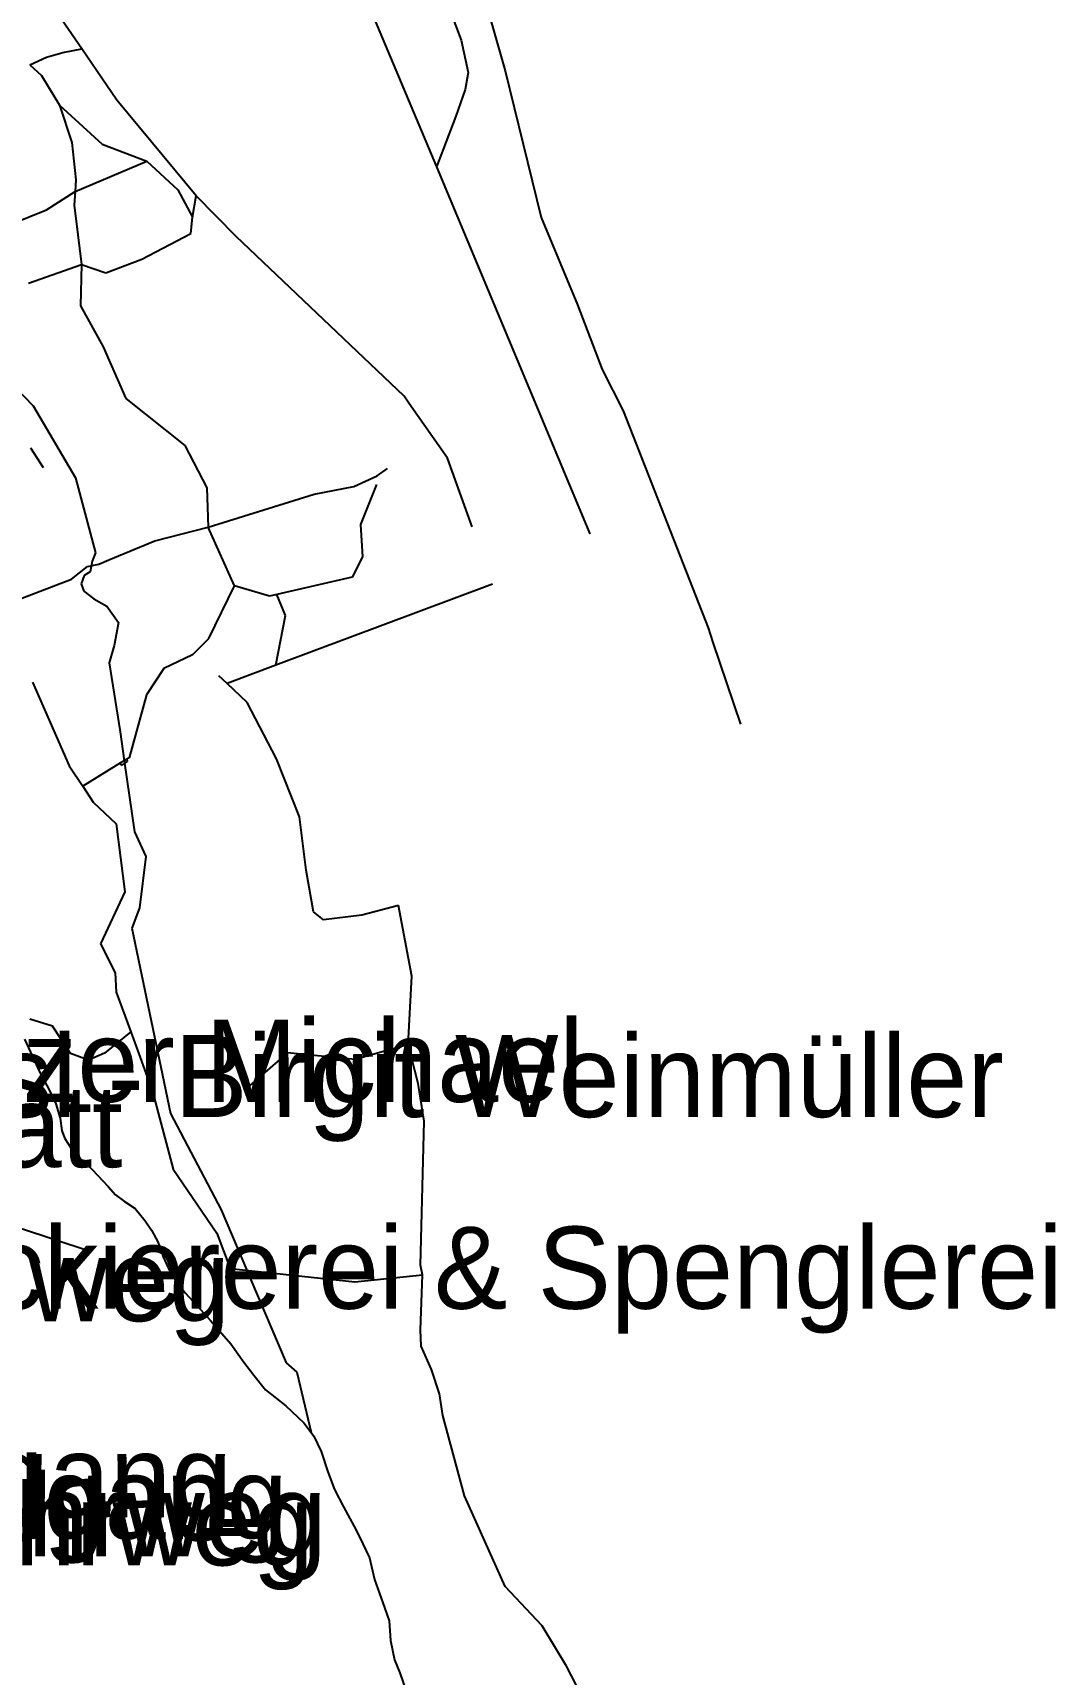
# Model space of a CAD drawing. Extents: x -3657 to 4700, y -7332 to 8131.
# Drawn here: x 2884 to 3424, y -2112 to -1244 of the extents above; entities that cross this region are included whole.
import ezdxf

# ---------------------------------------------------------------- set-up
doc = ezdxf.new("R2010")
doc.units = 0
for name, color, linetype in [('OSM_HIGHWAY_PATH', 8, 'CONTINUOUS'), ('OSM_HIGHWAY_TRACK', 8, 'CONTINUOUS'), ('OSM_LABELS', 8, 'CONTINUOUS'), ('OSM_WATERWAY_RIVER', 4, 'CONTINUOUS'), ('OSM_WATERWAY_STREAM', 4, 'CONTINUOUS')]:
    doc.layers.add(name, color=color, linetype=linetype)

msp = doc.modelspace()

# ---------------------------------------------------------------- linework, layer by layer
at = {"layer": 'OSM_HIGHWAY_PATH'}
for p, q in [((2881.99164, -1260.990054), (2890.759277, -1256.942558)), ((2890.759277, -1256.942558), (2899.443485, -1254.429553)), ((2899.443485, -1254.429553), (2909.432221, -1252.472522)), ((2930.190892, -1631.391474), (2929.970942, -1630.090493)), ((2933.512886, -1629.367726), (2930.190892, -1631.391474)), ((2933.186754, -1628.133462), (2933.512886, -1629.367726)), ((2893.846153, -1769.228705), (2881.938548, -1765.492555)), ((2903.417743, -1783.717404), (2893.846153, -1769.228705)), ((2935.310403, -1772.219848), (2921.400501, -1783.483894)), ((2912.996918, -1787.220044), (2903.417743, -1783.717404)), ((2921.400501, -1783.483894), (2912.996918, -1787.220044))]:
    msp.add_line(p, q, dxfattribs=at)
at = {"layer": 'OSM_HIGHWAY_TRACK'}
for p, q in [((2909.432221, -1252.472522), (2874.877415, -1202.023384)), ((3115.350347, -1200.955913), (3133.40895, -1264.170228)), ((2928.021736, -1279.615204), (2909.432221, -1252.472522)), ((2881.99164, -1260.990054), (2888.135053, -1266.672114)), ((2888.135053, -1266.672114), (2897.699059, -1282.272763)), ((3133.40895, -1264.170228), (3152.438363, -1341.606375)), ((2897.699059, -1282.272763), (2920.209741, -1302.93278)), ((2897.699059, -1282.272763), (2904.176189, -1301.932026)), ((2969.880378, -1330.175537), (2928.021736, -1279.615204)), ((2904.176189, -1301.932026), (2906.292254, -1321.724722)), ((2920.209741, -1302.93278), (2943.774662, -1311.939569)), ((2905.852355, -1327.840443), (2943.774662, -1311.939569)), ((2943.774662, -1311.939569), (2960.195021, -1327.02872)), ((2890.751693, -1337.692314), (2905.852355, -1327.840443)), ((2905.852355, -1327.840443), (2905.329027, -1335.14595)), ((2906.292254, -1321.724722), (2905.852355, -1327.840443)), ((2960.195021, -1327.02872), (2968.060107, -1341.461822)), ((2905.329027, -1335.14595), (2909.288116, -1366.614114)), ((2968.060107, -1341.461822), (2969.880378, -1330.175537)), ((2991.033441, -1351.658397), (2969.880378, -1330.175537)), ((2863.728257, -1348.411505), (2890.751693, -1337.692314)), ((2967.074127, -1350.079429), (2968.060107, -1341.461822)), ((3152.438363, -1341.606375), (3171.642219, -1387.919062)), ((2941.135269, -1363.667449), (2967.074127, -1350.079429)), ((3079.885406, -1436.166541), (2991.033441, -1351.658397)), ((2881.195271, -1376.410387), (2909.288116, -1366.614114)), ((2909.288116, -1366.614114), (2908.711697, -1388.430559)), ((2909.288116, -1366.614114), (2922.121025, -1371.006314)), ((2922.121025, -1371.006314), (2941.135269, -1363.667449)), ((2908.711697, -1388.430559), (2920.679977, -1410.057972)), ((3171.642219, -1387.919062), (3184.634402, -1421.989188)), ((2920.679977, -1410.057972), (2932.739271, -1437.378566)), ((3184.634402, -1421.989188), (3195.844236, -1443.961305)), ((2932.739271, -1437.378566), (2963.918991, -1462.286229)), ((3082.471707, -1439.847093), (3079.885406, -1436.166541)), ((3102.858739, -1468.913447), (3082.471707, -1439.847093)), ((3195.844236, -1443.961305), (3240.691156, -1558.736709)), ((2882.279849, -1463.553851), (2888.969344, -1473.928338)), ((2963.918991, -1462.286229), (2975.500464, -1484.580812)), ((3065.581112, -1478.27606), (3071.201197, -1474.384237)), ((3115.987442, -1505.162993), (3102.858739, -1468.913447)), ((3032.391509, -1488.005616), (3053.301869, -1483.869165)), ((3053.301869, -1483.869165), (3065.581112, -1478.27606)), ((3065.247395, -1482.924008), (3056.790721, -1504.028805)), ((2975.500464, -1484.580812), (2976.274079, -1505.340905)), ((2976.274079, -1505.340905), (3032.391509, -1488.005616)), ((2948.105389, -1512.690889), (2976.274079, -1505.340905)), ((2990.183981, -1536.464365), (2976.274079, -1505.340905)), ((3056.790721, -1504.028805), (3057.966312, -1521.030509)), ((2923.675839, -1522.642835), (2948.105389, -1512.690889)), ((2903.895564, -1532.872769), (2912.450837, -1526.26779)), ((2912.450837, -1526.26779), (2918.442561, -1524.900092)), ((2918.442561, -1524.900092), (2923.675839, -1522.642835)), ((3057.966312, -1521.030509), (3052.497916, -1531.771939)), ((2866.018764, -1547.283631), (2903.895564, -1532.872769)), ((3126.636026, -1535.585925), (3012.072737, -1578.407091)), ((3052.497916, -1531.771939), (3012.664325, -1541.023357)), ((2976.706393, -1564.207499), (2990.183981, -1536.464365)), ((3008.743158, -1541.935155), (2990.183981, -1536.464365)), ((3012.664325, -1541.023357), (3008.743158, -1541.935155)), ((3017.16191, -1552.12061), (3012.664325, -1541.023357)), ((3012.072737, -1578.407091), (3017.16191, -1552.12061)), ((3240.691156, -1558.736709), (3243.239535, -1566.442517)), ((2967.916003, -1573.003018), (2976.706393, -1564.207499)), ((3243.239535, -1566.442517), (3257.907883, -1609.608388)), ((2967.916003, -1573.003018), (2952.876016, -1580.230688)), ((3012.072737, -1578.407091), (2986.25523, -1588.058811)), ((2883.440272, -1587.302685), (2902.689635, -1631.536027)), ((2952.876016, -1580.230688), (2943.691233, -1594.107815)), ((2986.25523, -1588.058811), (2981.977594, -1583.944598)), ((2996.820385, -1598.210908), (2986.25523, -1588.058811)), ((2943.691233, -1594.107815), (2934.514035, -1627.321739)), ((3012.45196, -1627.911072), (2996.820385, -1598.210908)), ((2902.689635, -1631.536027), (2909.902458, -1642.366413)), ((2929.970942, -1630.090493), (2909.902458, -1642.366413)), ((2931.920149, -1628.911827), (2929.970942, -1630.090493)), ((2933.186754, -1628.133462), (2931.920149, -1628.911827)), ((2934.514035, -1627.321739), (2933.186754, -1628.133462)), ((3024.496084, -1658.534155), (3012.45196, -1627.911072)), ((2909.902458, -1642.366413), (2915.49979, -1650.76163)), ((2915.49979, -1650.76163), (2927.665266, -1662.292544)), ((2927.665266, -1662.292544), (2932.147683, -1698.164027)), ((3028.14421, -1686.788786), (3024.496084, -1658.534155)), ((3032.035039, -1708.827621), (3028.14421, -1686.788786)), ((2932.147683, -1698.164027), (2919.345112, -1725.70701)), ((3037.30624, -1712.975191), (3032.035039, -1708.827621)), ((3076.980557, -1705.54737), (3057.488491, -1710.640098)), ((3084.079613, -1742.842149), (3076.980557, -1705.54737)), ((3057.488491, -1710.640098), (3037.30624, -1712.975191)), ((2919.345112, -1725.70701), (2927.028171, -1741.085269)), ((2927.028171, -1741.085269), (2927.665266, -1751.337441)), ((3082.009055, -1779.013858), (3084.079613, -1742.842149)), ((2927.665266, -1751.337441), (2935.310403, -1772.219848)), ((2935.310403, -1772.219848), (2946.884291, -1803.865924)), ((3082.009055, -1779.013858), (3054.098237, -1786.953176)), ((3087.295424, -1799.540442), (3082.009055, -1779.013858)), ((3018.254073, -1783.450536), (2998.382784, -1800.596794)), ((3054.098237, -1786.953176), (3018.254073, -1783.450536)), ((2946.884291, -1803.865924), (2957.767993, -1844.874613)), ((3090.541574, -1819.52217), (3087.295424, -1799.540442)), ((3088.653043, -1895.668456), (3090.541574, -1819.52217)), ((2957.767993, -1844.874613), (2980.824756, -1878.822424)), ((2877.038986, -1876.109268), (2912.739046, -1887.951528)), ((2980.824756, -1878.822424), (2987.87072, -1897.403097)), ((2987.87072, -1897.403097), (3053.840365, -1904.452855)), ((3089.639023, -1900.750064), (3088.653043, -1895.668456)), ((3053.840365, -1904.452855), (3089.639023, -1900.750064)), ((3088.577198, -1929.927613), (3089.639023, -1900.750064)), ((3088.964006, -1938.478503), (3088.577198, -1929.927613)), ((3094.477909, -1950.876737), (3088.964006, -1938.478503)), ((3098.543181, -1963.753109), (3094.477909, -1950.876737)), ((3100.317945, -1975.117231), (3098.543181, -1963.753109)), ((3111.838741, -2017.560334), (3100.317945, -1975.117231)), ((3133.302767, -2065.596543), (3111.838741, -2017.560334)), ((3152.878262, -2086.367755), (3133.302767, -2065.596543)), ((3165.870444, -2107.694942), (3152.878262, -2086.367755)), ((3173.674855, -2123.039842), (3165.870444, -2107.694942))]:
    msp.add_line(p, q, dxfattribs=at)
at = {"layer": 'OSM_WATERWAY_RIVER'}
for p, q in [((2928.681584, -912.549631), (3096.973197, -1314.952951)), ((3104.0495, -1232.001536), (3110.147407, -1247.869052)), ((3110.147407, -1247.869052), (3113.810701, -1264.959712)), ((3113.810701, -1264.959712), (3112.187627, -1273.910904)), ((3112.187627, -1273.910904), (3107.303234, -1288.154974)), ((3107.303234, -1288.154974), (3096.973197, -1314.952951)), ((3096.973197, -1314.952951), (3178.066258, -1508.865784))]:
    msp.add_line(p, q, dxfattribs=at)
at = {"layer": 'OSM_WATERWAY_STREAM'}
for p, q in [((2853.185855, -1409.768865), (2883.652637, -1441.203671)), ((2883.652637, -1441.203671), (2906.026798, -1479.399128)), ((2906.026798, -1479.399128), (2916.637459, -1518.951164)), ((2914.855111, -1523.332244), (2913.891884, -1529.003185)), ((2916.637459, -1518.951164), (2914.855111, -1523.332244)), ((2910.698826, -1530.949096), (2909.075751, -1535.352416)), ((2909.075751, -1535.352416), (2910.539552, -1539.344313)), ((2913.891884, -1529.003185), (2910.698826, -1530.949096)), ((2910.539552, -1539.344313), (2915.841091, -1543.336211)), ((2915.841091, -1543.336211), (2922.659522, -1547.105719)), ((2922.659522, -1547.105719), (2928.787766, -1555.790043)), ((2928.787766, -1555.790043), (2926.466921, -1567.943649)), ((2926.466921, -1567.943649), (2923.964049, -1577.206186)), ((2923.964049, -1577.206186), (2929.750993, -1613.667002)), ((2929.750993, -1613.667002), (2931.920149, -1628.911827)), ((2931.920149, -1628.911827), (2937.267194, -1666.517951)), ((2937.267194, -1666.517951), (2943.251334, -1679.638952)), ((2943.251334, -1679.638952), (2939.967262, -1706.6482)), ((2939.967262, -1706.6482), (2935.91716, -1717.456347)), ((2935.91716, -1717.456347), (2956.364868, -1815.452436)), ((2879.192973, -1776.189507), (2884.486927, -1787.620346)), ((2884.486927, -1787.620346), (2886.9898, -1793.458079)), ((2886.9898, -1793.458079), (2892.223078, -1802.86517)), ((2892.223078, -1802.86517), (2895.681592, -1810.426425)), ((2895.681592, -1810.426425), (2897.941762, -1817.98768)), ((2897.941762, -1817.98768), (2898.950495, -1824.648256)), ((2956.364868, -1815.452436), (2983.100094, -1866.42419)), ((2898.950495, -1824.648256), (2900.497725, -1828.640154)), ((2900.497725, -1828.640154), (2905.200091, -1836.023497)), ((2905.200091, -1836.023497), (2914.839942, -1845.130362)), ((2914.839942, -1845.130362), (2923.417968, -1854.059314)), ((2923.417968, -1854.059314), (2927.225367, -1858.52935)), ((2927.225367, -1858.52935), (2932.102176, -1861.987513)), ((2932.102176, -1861.987513), (2937.578157, -1865.612467)), ((2937.578157, -1865.612467), (2942.993462, -1872.228565)), ((2942.993462, -1872.228565), (2946.330625, -1877.221218)), ((2983.100094, -1866.42419), (2994.5678, -1893.344482)), ((2946.330625, -1877.221218), (2949.660204, -1883.236863)), ((2949.660204, -1883.236863), (2952.45887, -1891.220659)), ((2952.45887, -1891.220659), (2955.196861, -1896.991675)), ((2955.196861, -1896.991675), (2959.064936, -1903.663371)), ((2994.5678, -1893.344482), (2998.822683, -1903.340906)), ((2959.064936, -1903.663371), (2964.123772, -1910.26835)), ((2998.822683, -1903.340906), (3017.495626, -1947.218424)), ((2964.123772, -1910.26835), (2970.434044, -1917.240272)), ((2970.434044, -1917.240272), (2977.457255, -1924.857124)), ((2977.457255, -1924.857124), (2988.234775, -1937.299836)), ((2988.234775, -1937.299836), (2995.136634, -1947.007153)), ((2995.136634, -1947.007153), (3000.430588, -1953.790044)), ((3017.495626, -1947.218424), (3023.092959, -1952.233315)), ((3023.092959, -1952.233315), (3030.692589, -1984.190737)), ((3000.430588, -1953.790044), (3006.680185, -1961.651525)), ((3006.680185, -1961.651525), (3017.397028, -1970.046742)), ((3017.397028, -1970.046742), (3026.862436, -1979.098009)), ((3026.862436, -1979.098009), (3030.692589, -1984.190737)), ((3030.692589, -1984.190737), (3032.095715, -1986.058812)), ((3032.095715, -1986.058812), (3036.024466, -1994.220519)), ((3036.024466, -1994.220519), (3039.475396, -2004.93971)), ((3039.475396, -2004.93971), (3043.169028, -2014.280084)), ((3043.169028, -2014.280084), (3047.871394, -2023.398068)), ((3047.871394, -2023.398068), (3054.47746, -2035.774063)), ((3054.47746, -2035.774063), (3058.110417, -2043.046212)), ((3058.110417, -2043.046212), (3061.675114, -2050.429555)), ((3061.675114, -2050.429555), (3064.177986, -2061.793676)), ((3064.177986, -2061.793676), (3068.584558, -2074.125194)), ((3068.584558, -2074.125194), (3071.974812, -2083.710196)), ((3071.974812, -2083.710196), (3072.627076, -2094.129161)), ((3072.627076, -2094.129161), (3074.89483, -2104.314616)), ((3074.89483, -2104.314616), (3077.632821, -2111.153104)), ((3077.632821, -2111.153104), (3080.962399, -2120.916019))]:
    msp.add_line(p, q, dxfattribs=at)

# ---------------------------------------------------------------- texts
at = {"layer": 'OSM_LABELS'}
for s, p in [('Car Cleaners - Matzer Michael', (2387.62583, -1809.330043)), ('Geschenkeschloessl - Birgit Weinmüller', (2374.298414, -1817.367212)), ('Liri Zweiradwerkstatt', (2398.661726, -1843.896098)), ('Franz Masser KFZ-Lackiererei & Spenglerei', (2295.608761, -1918.709633)), ('Mühlgangweg', (2626.363358, -1925.289548)), ('Mühlgang', (2733.887899, -2028.917618)), ('Mühlgang', (2763.343774, -2040.391685)), ('Wehrweg', (2793.736313, -2049.557377)), ('Wehrweg', (2786.897663, -2054.421453))]:
    msp.add_text(s, height=43.418293, dxfattribs=at).set_placement(p)

doc.saveas('drawing.dxf')
